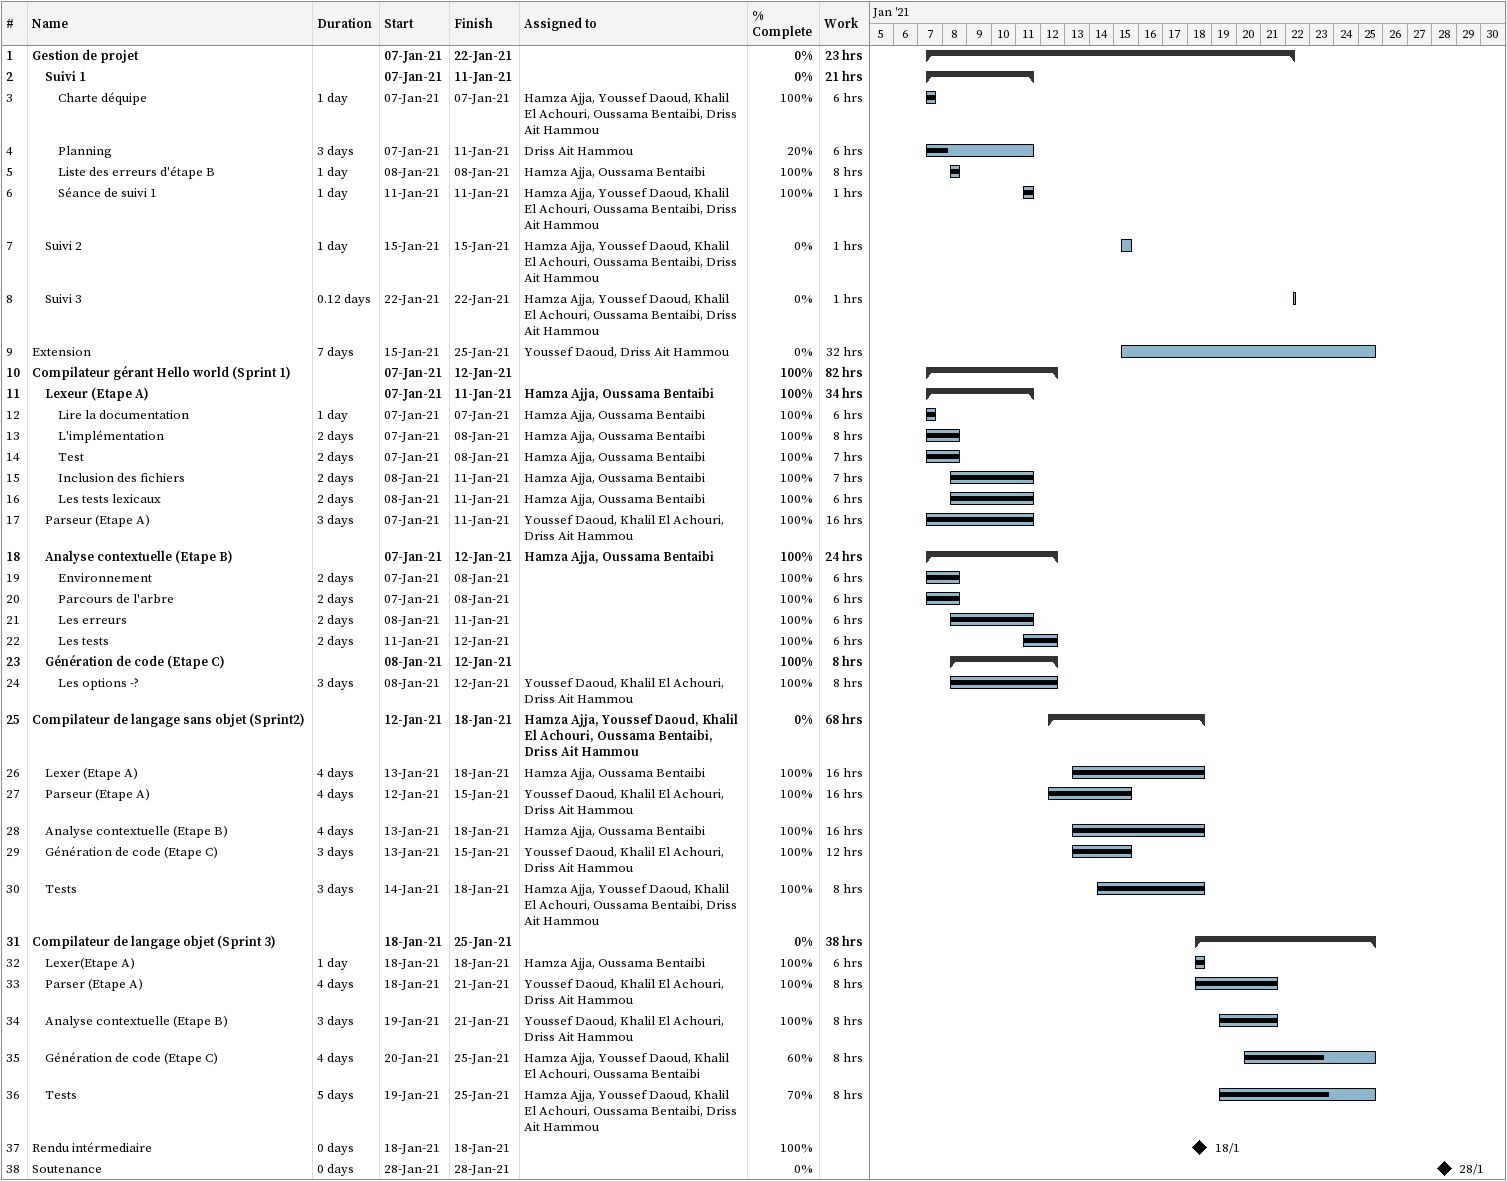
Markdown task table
| ID | Level | Task | Duration | Start | Finish | Resources | % complete | Work (h) |
|---|---|---|---|---|---|---|---|---|
| 1 | 1 | **Gestion de projet** |  | 2021-01-07 | 2021-01-22 |  | 0 | 23 |
| 2 | 2 | **Suivi 1** |  | 2021-01-07 | 2021-01-11 |  | 0 | 21 |
| 3 | 3 | Charte déquipe | 1d | 2021-01-07 | 2021-01-07 | Hamza Ajja, Youssef Daoud, Khalil El Achouri, Oussama Bentaibi, Driss Ait Hammou | 100 | 6 |
| 4 | 3 | Planning | 3d | 2021-01-07 | 2021-01-11 | Driss Ait Hammou | 20 | 6 |
| 5 | 3 | Liste des erreurs d'étape B | 1d | 2021-01-08 | 2021-01-08 | Hamza Ajja, Oussama Bentaibi | 100 | 8 |
| 6 | 3 | Séance de suivi 1 | 1d | 2021-01-11 | 2021-01-11 | Hamza Ajja, Youssef Daoud, Khalil El Achouri, Oussama Bentaibi, Driss Ait Hammou | 100 | 1 |
| 7 | 2 | Suivi 2 | 1d | 2021-01-15 | 2021-01-15 | Hamza Ajja, Youssef Daoud, Khalil El Achouri, Oussama Bentaibi, Driss Ait Hammou | 0 | 1 |
| 8 | 2 | Suivi 3 | 0.12d | 2021-01-22 | 2021-01-22 | Hamza Ajja, Youssef Daoud, Khalil El Achouri, Oussama Bentaibi, Driss Ait Hammou | 0 | 1 |
| 9 | 1 | Extension | 7d | 2021-01-15 | 2021-01-25 | Youssef Daoud, Driss Ait Hammou | 0 | 32 |
| 10 | 1 | **Compilateur gérant Hello world (Sprint 1)** |  | 2021-01-07 | 2021-01-12 |  | 100 | 82 |
| 11 | 2 | **Lexeur (Etape A)** |  | 2021-01-07 | 2021-01-11 | Hamza Ajja, Oussama Bentaibi | 100 | 34 |
| 12 | 3 | Lire la documentation | 1d | 2021-01-07 | 2021-01-07 | Hamza Ajja, Oussama Bentaibi | 100 | 6 |
| 13 | 3 | L'implémentation | 2d | 2021-01-07 | 2021-01-08 | Hamza Ajja, Oussama Bentaibi | 100 | 8 |
| 14 | 3 | Test | 2d | 2021-01-07 | 2021-01-08 | Hamza Ajja, Oussama Bentaibi | 100 | 7 |
| 15 | 3 | Inclusion des fichiers | 2d | 2021-01-08 | 2021-01-11 | Hamza Ajja, Oussama Bentaibi | 100 | 7 |
| 16 | 3 | Les tests lexicaux | 2d | 2021-01-08 | 2021-01-11 | Hamza Ajja, Oussama Bentaibi | 100 | 6 |
| 17 | 2 | Parseur (Etape A) | 3d | 2021-01-07 | 2021-01-11 | Youssef Daoud, Khalil El Achouri, Driss Ait Hammou | 100 | 16 |
| 18 | 2 | **Analyse contextuelle (Etape B)** |  | 2021-01-07 | 2021-01-12 | Hamza Ajja, Oussama Bentaibi | 100 | 24 |
| 19 | 3 | Environnement | 2d | 2021-01-07 | 2021-01-08 |  | 100 | 6 |
| 20 | 3 | Parcours de l'arbre | 2d | 2021-01-07 | 2021-01-08 |  | 100 | 6 |
| 21 | 3 | Les erreurs | 2d | 2021-01-08 | 2021-01-11 |  | 100 | 6 |
| 22 | 3 | Les tests | 2d | 2021-01-11 | 2021-01-12 |  | 100 | 6 |
| 23 | 2 | **Génération de code (Etape C)** |  | 2021-01-08 | 2021-01-12 |  | 100 | 8 |
| 24 | 3 | Les options -? | 3d | 2021-01-08 | 2021-01-12 | Youssef Daoud, Khalil El Achouri, Driss Ait Hammou | 100 | 8 |
| 25 | 1 | **Compilateur de langage sans objet (Sprint2)** |  | 2021-01-12 | 2021-01-18 | Hamza Ajja, Youssef Daoud, Khalil El Achouri, Oussama Bentaibi, Driss Ait Hammou | 0 | 68 |
| 26 | 2 | Lexer (Etape A) | 4d | 2021-01-13 | 2021-01-18 | Hamza Ajja, Oussama Bentaibi | 100 | 16 |
| 27 | 2 | Parseur (Etape A) | 4d | 2021-01-12 | 2021-01-15 | Youssef Daoud, Khalil El Achouri, Driss Ait Hammou | 100 | 16 |
| 28 | 2 | Analyse contextuelle (Etape B) | 4d | 2021-01-13 | 2021-01-18 | Hamza Ajja, Oussama Bentaibi | 100 | 16 |
| 29 | 2 | Génération de code (Etape C) | 3d | 2021-01-13 | 2021-01-15 | Youssef Daoud, Khalil El Achouri, Driss Ait Hammou | 100 | 12 |
| 30 | 2 | Tests | 3d | 2021-01-14 | 2021-01-18 | Hamza Ajja, Youssef Daoud, Khalil El Achouri, Oussama Bentaibi, Driss Ait Hammou | 100 | 8 |
| 31 | 1 | **Compilateur de langage objet (Sprint 3)** |  | 2021-01-18 | 2021-01-25 |  | 0 | 38 |
| 32 | 2 | Lexer(Etape A) | 1d | 2021-01-18 | 2021-01-18 | Hamza Ajja, Oussama Bentaibi | 100 | 6 |
| 33 | 2 | Parser (Etape A) | 4d | 2021-01-18 | 2021-01-21 | Youssef Daoud, Khalil El Achouri, Driss Ait Hammou | 100 | 8 |
| 34 | 2 | Analyse contextuelle (Etape B) | 3d | 2021-01-19 | 2021-01-21 | Youssef Daoud, Khalil El Achouri, Driss Ait Hammou | 100 | 8 |
| 35 | 2 | Génération de code (Etape C) | 4d | 2021-01-20 | 2021-01-25 | Hamza Ajja, Youssef Daoud, Khalil El Achouri, Oussama Bentaibi | 60 | 8 |
| 36 | 2 | Tests | 5d | 2021-01-19 | 2021-01-25 | Hamza Ajja, Youssef Daoud, Khalil El Achouri, Oussama Bentaibi, Driss Ait Hammou | 70 | 8 |
| 37 | 1 | Rendu intérmediaire | 0d | 2021-01-18 | 2021-01-18 |  | 100 |  |
| 38 | 1 | Soutenance | 0d | 2021-01-28 | 2021-01-28 |  | 0 |  |
